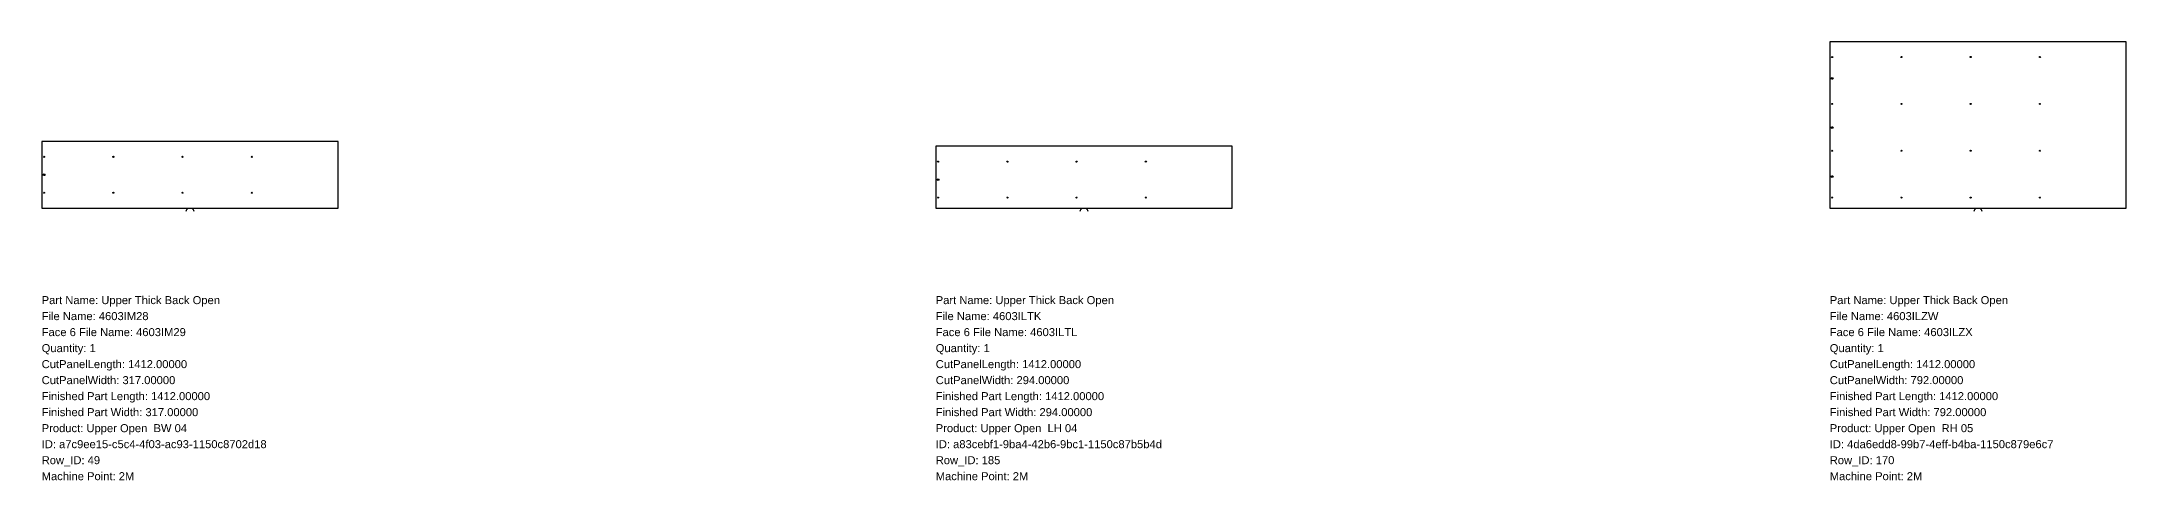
# Model space of a CAD drawing. Header units: inches. Extents: x 0 to 22696, y -1296 to 792.
# Drawn here: x 12770 to 22696, y -1296 to 792 of the extents above; entities that cross this region are included whole.
import ezdxf

# ---------------------------------------------------------------- set-up
doc = ezdxf.new("R2010")
doc.units = ezdxf.units.IN
doc.header["$MEASUREMENT"] = 0
for name, color, linetype in [('BORDER_Z23P0RT1001', 7, 'Continuous'), ('NESTTEXT', 1, 'Continuous'), ('VBORE_Z12P0', 3, 'Continuous'), ('VBORE_Z23P0', 3, 'Continuous')]:
    doc.layers.add(name, color=color, linetype=linetype)
doc.styles.get("Standard").update_dxf_attribs({"font": 'arial.ttf'})

msp = doc.modelspace()

# ---------------------------------------------------------------- linework, layer by layer
at = {"layer": 'BORDER_Z23P0RT1001', "color": 2}
for points in [[(21971.8, -15, -0.414214), (21986.8, 0), (22696, 0), (22696, 792), (21284, 792), (21284, 0), (21993.2, 0, -0.414214), (22008.2, -15)], [(13458.2, -15, -0.414214), (13473.2, 0), (14182.4, 0), (14182.4, 317), (12770.4, 317), (12770.4, 0), (13479.6, 0, -0.414214), (13494.6, -15)], [(17715, -15, -0.414214), (17730, 0), (18439.2, 0), (18439.2, 294), (17027.2, 294), (17027.2, 0), (17736.4, 0, -0.414214), (17751.4, -15)]]:
    msp.add_lwpolyline(points, format="xyb", dxfattribs=at)
at = {"layer": 'VBORE_Z12P0', "color": 3}
for centre in [(21295.5, 617), (21295.5, 383.5), (12781.9, 158.5), (17038.7, 135.5), (21295.5, 150)]:
    msp.add_circle(centre, 4, dxfattribs=at)
at = {"layer": 'VBORE_Z23P0', "color": 3}
for centre in [(21295.5, 719), (21625.2, 719), (21954.8, 719), (22284.5, 719), (21295.5, 496), (21625.2, 496), (21954.8, 496), (22284.5, 496), (12781.9, 244), (13111.6, 244), (13441.2, 244), (13770.9, 244), (17038.7, 221), (17368.4, 221), (17698, 221), (18027.7, 221), (21295.5, 273), (21625.2, 273), (21954.8, 273), (22284.5, 273), (12781.9, 73), (13111.6, 73), (13441.2, 73), (13770.9, 73), (17038.7, 50), (17368.4, 50), (17698, 50), (18027.7, 50), (21295.5, 50), (21625.2, 50), (21954.8, 50), (22284.5, 50)]:
    msp.add_circle(centre, 2.5, dxfattribs=at)

# ---------------------------------------------------------------- texts
at = {"layer": 'NESTTEXT', "color": 1}
for s, p in [('Part Name: Upper Thick Back Open', (12770.4, -457.2)), ('File Name: 4603IM28', (12770.4, -533.4)), ('Part Name: Upper Thick Back Open', (17027.2, -457.2)), ('File Name: 4603ILTK', (17027.2, -533.4)), ('Part Name: Upper Thick Back Open', (21284, -457.2)), ('File Name: 4603ILZW', (21284, -533.4)), ('Face 6 File Name: 4603IM29', (12770.4, -609.6)), ('Face 6 File Name: 4603ILTL', (17027.2, -609.6)), ('Face 6 File Name: 4603ILZX', (21284, -609.6)), ('Quantity: 1', (12770.4, -685.8)), ('Quantity: 1', (17027.2, -685.8)), ('Quantity: 1', (21284, -685.8)), ('CutPanelLength: 1412.00000', (12770.4, -762)), ('CutPanelLength: 1412.00000', (17027.2, -762)), ('CutPanelLength: 1412.00000', (21284, -762)), ('CutPanelWidth: 317.00000', (12770.4, -838.2)), ('Finished Part Length: 1412.00000', (12770.4, -914.4)), ('CutPanelWidth: 294.00000', (17027.2, -838.2)), ('Finished Part Length: 1412.00000', (17027.2, -914.4)), ('CutPanelWidth: 792.00000', (21284, -838.2)), ('Finished Part Length: 1412.00000', (21284, -914.4)), ('Finished Part Width: 317.00000', (12770.4, -990.6)), ('Finished Part Width: 294.00000', (17027.2, -990.6)), ('Finished Part Width: 792.00000', (21284, -990.6)), ('Product: Upper Open  BW 04', (12770.4, -1066.8)), ('Product: Upper Open  LH 04', (17027.2, -1066.8)), ('Product: Upper Open  RH 05', (21284, -1066.8)), ('Row_ID: 49', (12770.4, -1219.2)), ('ID: a7c9ee15-c5c4-4f03-ac93-1150c8702d18', (12770.4, -1143)), ('Row_ID: 185', (17027.2, -1219.2)), ('ID: a83cebf1-9ba4-42b6-9bc1-1150c87b5b4d', (17027.2, -1143)), ('Row_ID: 170', (21284, -1219.2)), ('ID: 4da6edd8-99b7-4eff-b4ba-1150c879e6c7', (21284, -1143)), ('Machine Point: 2M', (12770.4, -1295.4)), ('Machine Point: 2M', (17027.2, -1295.4)), ('Machine Point: 2M', (21284, -1295.4))]:
    msp.add_text(s, height=38.1, dxfattribs=at).set_placement(p)

doc.saveas('drawing.dxf')
